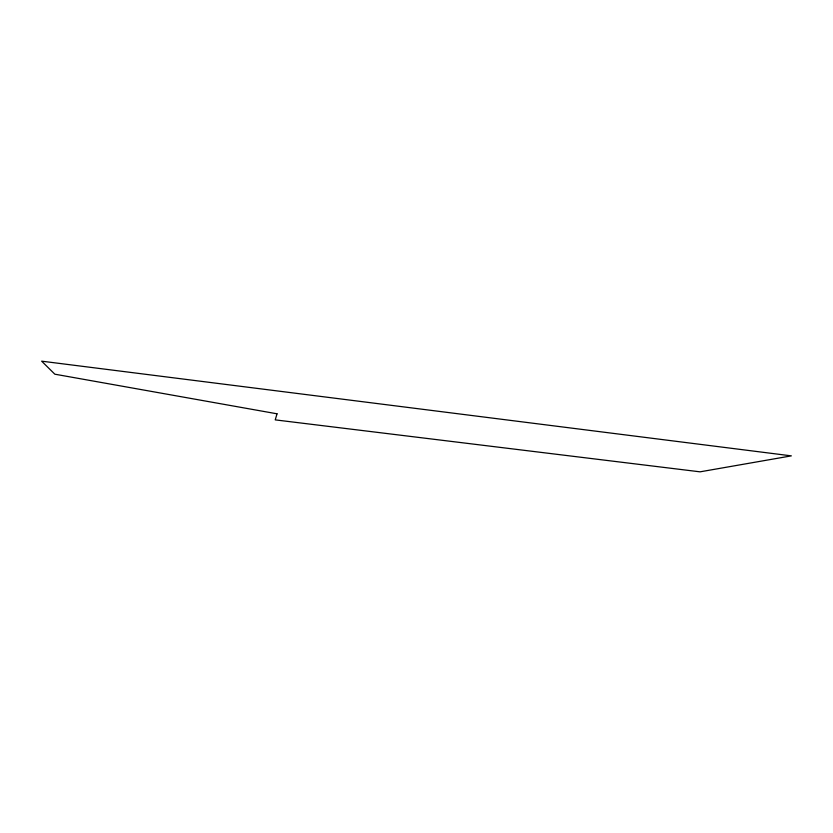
<?xml version="1.0" encoding="UTF-8"?>
<svg xmlns="http://www.w3.org/2000/svg" width="833" height="833" viewBox="0 0 833 833"><rect width="100%" height="100%" fill="white"/><g stroke="black" fill="none" stroke-linecap="round" stroke-linejoin="round"><path stroke-width="1.25" d="M277.025 413.803L275.234 419.874L700.053 471.832L791.35 455.87L41.65 361.168L54.843 374.194L277.025 413.803"/></g></svg>
